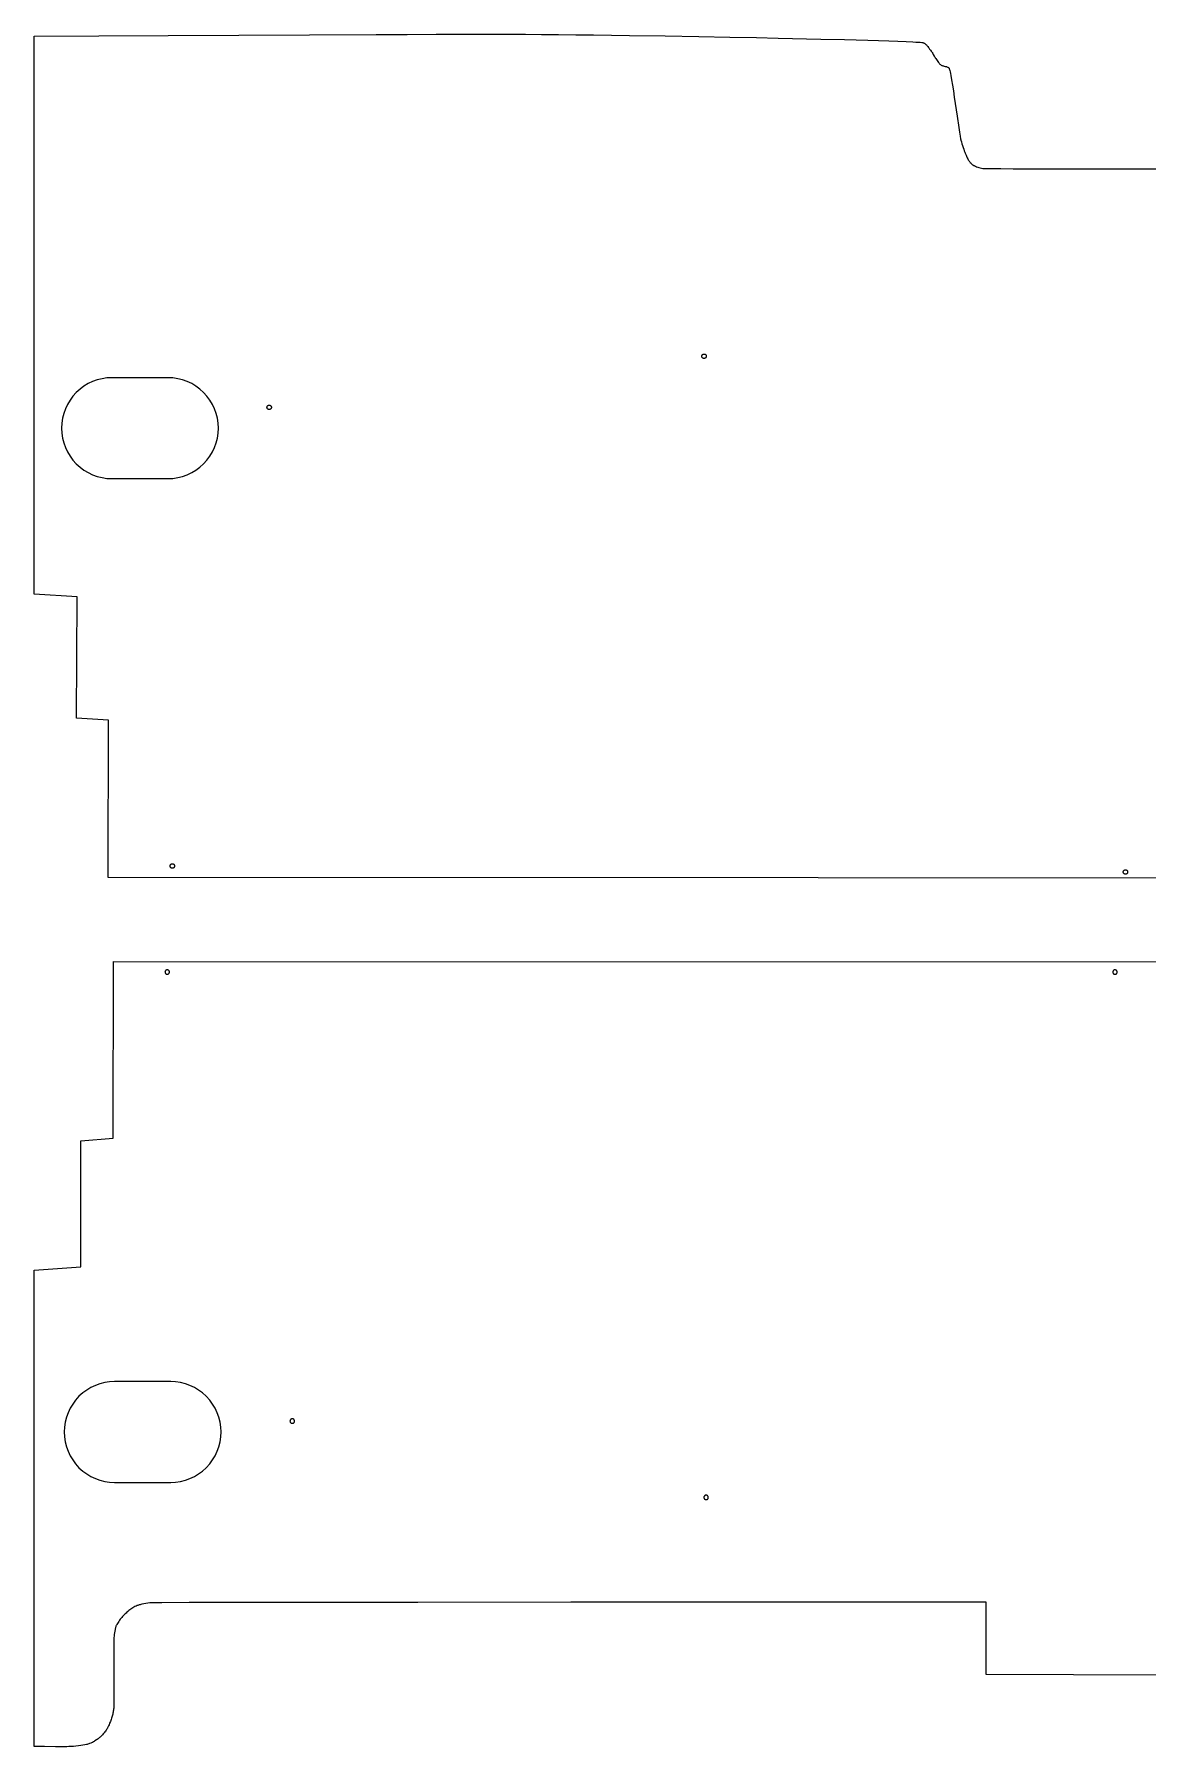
# Model space of a CAD drawing. Extents: x 100 to 8621, y -7991 to 8.
# Drawn here: x 5662 to 6656, y -5136 to -3609 of the extents above; entities that cross this region are included whole.
import ezdxf

# ---------------------------------------------------------------- set-up
doc = ezdxf.new("R2010")
doc.units = 0
doc.layers.add('Default_Layer', color=1, linetype='CONTINUOUS')

msp = doc.modelspace()

# ---------------------------------------------------------------- linework, layer by layer
at = {"layer": 'Default_Layer'}
for points in [[(7629.1, -4361.6), (5728, -4360.8), (5728.4, -4220.6), (5699.9, -4218.6), (5700.3, -4110.6), (5662, -4108), (5662, -3610.2), (5719.7, -3610), (5781.6, -3609.7), (5907.8, -3609.1), (5967.2, -3608.9), (5994.8, -3608.8), (6020.7, -3608.7), (6044.5, -3608.6), (6065.9, -3608.6), (6084.7, -3608.6), (6100.4, -3608.7), (6114.8, -3608.8), (6129.9, -3608.9), (6145.4, -3609.1), (6161.2, -3609.2), (6177.3, -3609.4), (6193.3, -3609.6), (6225.1, -3610.1), (6255.3, -3610.6), (6282.9, -3611.1), (6306.8, -3611.5), (6325.9, -3612), (6364, -3612.9), (6385.1, -3613.4), (6395.6, -3613.7), (6405.9, -3614), (6415.6, -3614.3), (6424.7, -3614.5), (6432.9, -3614.8), (6440.2, -3615.1), (6446.3, -3615.4), (6448.8, -3615.6), (6451, -3615.7), (6452.8, -3615.8), (6454.2, -3616), (6455.1, -3616.1), (6455.5, -3616.2), (6455.7, -3616.2), (6455.9, -3616.4), (6456.2, -3616.5), (6456.8, -3616.9), (6457.3, -3617.3), (6457.8, -3617.7), (6458.3, -3618.2), (6458.8, -3618.7), (6459.2, -3619.2), (6459.7, -3619.7), (6460.1, -3620.3), (6460.5, -3620.8), (6461.2, -3621.9), (6461.9, -3622.8), (6462.5, -3623.6), (6463, -3624.3), (6463.4, -3625), (6463.9, -3625.8), (6464.3, -3626.6), (6465.2, -3628.1), (6465.7, -3628.9), (6466.2, -3629.6), (6466.7, -3630.3), (6467.2, -3631.2), (6467.8, -3632), (6468.4, -3632.9), (6469, -3633.7), (6469.3, -3634.1), (6469.7, -3634.5), (6470, -3634.9), (6470.4, -3635.3), (6470.8, -3635.6), (6471.2, -3635.9), (6471.4, -3636.1), (6471.6, -3636.2), (6472, -3636.4), (6472.5, -3636.6), (6473, -3636.8), (6473.5, -3636.9), (6474, -3637), (6475, -3637.3), (6475.5, -3637.4), (6476.1, -3637.5), (6476.5, -3637.7), (6477, -3637.9), (6477.4, -3638.1), (6477.9, -3638.3), (6478, -3638.5), (6478.2, -3638.6), (6478.4, -3638.8), (6478.6, -3639), (6478.6, -3639.1), (6478.7, -3639.4), (6478.9, -3640), (6479.2, -3641), (6479.4, -3642.2), (6479.7, -3643.7), (6480.1, -3645.4), (6480.8, -3649.4), (6481.5, -3654), (6482.4, -3659.2), (6483.2, -3664.7), (6484.1, -3670.4), (6485.7, -3681.7), (6487.2, -3691.8), (6487.9, -3696), (6488.4, -3699.4), (6488.8, -3701.9), (6488.9, -3702.7), (6489.1, -3703.2), (6489.5, -3704.7), (6490, -3706.3), (6490.5, -3708), (6491, -3709.6), (6491.6, -3711.1), (6492.1, -3712.5), (6492.6, -3713.8), (6493, -3714.7), (6493.7, -3716.4), (6494, -3717.3), (6494.4, -3718.2), (6494.8, -3719), (6495.2, -3719.8), (6495.6, -3720.6), (6496.1, -3721.2), (6496.5, -3721.8), (6497, -3722.5), (6497.5, -3723.1), (6498.1, -3723.6), (6498.6, -3724.2), (6499.2, -3724.7), (6499.8, -3725.1), (6500.5, -3725.6), (6500.8, -3725.8), (6501.2, -3726), (6502.1, -3726.4), (6503, -3726.8), (6504.1, -3727.2), (6505.2, -3727.6), (6506.4, -3727.9), (6507.5, -3728.2), (6508.6, -3728.4), (6509.2, -3728.4), (6510.8, -3728.4), (6516.2, -3728.5), (6524.7, -3728.5), (6535.6, -3728.6), (6563.8, -3728.7), (6597.9, -3728.7), (6634.9, -3728.8), (6671.9, -3728.8)], [(6745.8, -5072.6), (6511.6, -5071.9), (6511.6, -5007.2), (6395.9, -5007.3), (6141, -5007.4), (6004.5, -5007.5), (5885.2, -5007.6), (5837.3, -5007.6), (5800.2, -5007.7), (5776, -5007.8), (5769.5, -5007.8), (5767.7, -5007.8), (5766.9, -5007.8), (5765.2, -5008), (5763.4, -5008.3), (5761.6, -5008.6), (5759.8, -5008.9), (5758.1, -5009.2), (5757.3, -5009.4), (5756.5, -5009.6), (5755.8, -5009.8), (5755.1, -5010), (5754.5, -5010.2), (5753.9, -5010.4), (5752.9, -5010.9), (5751.9, -5011.3), (5751, -5011.8), (5750, -5012.4), (5749.1, -5012.9), (5748.2, -5013.5), (5747.3, -5014.2), (5746.5, -5014.8), (5745.6, -5015.5), (5744.8, -5016.3), (5744, -5017), (5743.2, -5017.8), (5742.4, -5018.5), (5741.6, -5019.3), (5740.9, -5020.1), (5740.2, -5020.9), (5739.5, -5021.7), (5738.8, -5022.6), (5738.1, -5023.5), (5737.4, -5024.4), (5736.8, -5025.3), (5736.2, -5026.3), (5735.7, -5027.3), (5735.5, -5027.7), (5735.2, -5028.2), (5735, -5028.7), (5734.8, -5029.3), (5734.7, -5029.9), (5734.5, -5030.5), (5734.3, -5031.1), (5734.2, -5031.8), (5733.9, -5033.2), (5733.7, -5034.6), (5733.5, -5036), (5733.3, -5037.5), (5733.1, -5038.9), (5733.1, -5039.3), (5733.1, -5040.1), (5733, -5042.5), (5733, -5045.7), (5733, -5049.8), (5733, -5059.5), (5733.1, -5070.4), (5733.2, -5090.8), (5733.2, -5097.8), (5733.2, -5100), (5733.1, -5101), (5733, -5101.9), (5732.9, -5102.8), (5732.8, -5103.7), (5732.6, -5104.6), (5732.5, -5105.5), (5732.3, -5106.4), (5732.1, -5107.2), (5731.8, -5108.1), (5731.6, -5109), (5731.3, -5109.9), (5731, -5110.9), (5730.7, -5111.9), (5730, -5113.7), (5729.3, -5115.3), (5728.8, -5116.7), (5728.4, -5117.5), (5728.1, -5118.2), (5727.8, -5118.8), (5727.4, -5119.5), (5727.1, -5120.2), (5726.6, -5120.8), (5726.2, -5121.5), (5725.6, -5122.3), (5725, -5123.1), (5724.3, -5124), (5723.6, -5124.8), (5722.9, -5125.6), (5722.2, -5126.4), (5721.6, -5127), (5721, -5127.6), (5720.4, -5128.1), (5719.7, -5128.7), (5719, -5129.2), (5718.3, -5129.7), (5717.6, -5130.2), (5716.2, -5131.1), (5715.5, -5131.6), (5714.8, -5132), (5714, -5132.4), (5713.2, -5132.8), (5712.4, -5133.2), (5711.5, -5133.5), (5710.7, -5133.8), (5709.8, -5134), (5709.4, -5134.2), (5708.8, -5134.3), (5707.3, -5134.6), (5705.5, -5134.9), (5703.5, -5135.2), (5701.4, -5135.5), (5699.2, -5135.7), (5697.1, -5136), (5695.1, -5136.1), (5694.1, -5136.2), (5692.8, -5136.2), (5691.2, -5136.3), (5689.4, -5136.3), (5685.4, -5136.3), (5680.9, -5136.3), (5671.2, -5136.2), (5666.5, -5136.1), (5662.1, -5136.1), (5662.1, -4711.2), (5703.7, -4708.3), (5703.7, -4595.9), (5732.6, -4593.3), (5732.8, -4435.9), (7629.2, -4436)]]:
    msp.add_lwpolyline(points, dxfattribs=at)
for points in [[(6257.9, -3895.9), (6257.9, -3895.7), (6257.9, -3895.5), (6258, -3895.3), (6258, -3895.1), (6258.1, -3894.9), (6258.2, -3894.7), (6258.3, -3894.6), (6258.4, -3894.4), (6258.6, -3894.3), (6258.7, -3894.2), (6258.9, -3894.1), (6259.1, -3894), (6259.3, -3894), (6259.5, -3893.9), (6259.7, -3893.9), (6259.9, -3893.9), (6260.1, -3893.9), (6260.3, -3893.9), (6260.5, -3894), (6260.6, -3894), (6260.8, -3894.1), (6261, -3894.2), (6261.1, -3894.3), (6261.3, -3894.4), (6261.4, -3894.6), (6261.5, -3894.7), (6261.6, -3894.9), (6261.7, -3895.1), (6261.8, -3895.3), (6261.8, -3895.5), (6261.8, -3895.7), (6261.9, -3895.9), (6261.8, -3896.1), (6261.8, -3896.3), (6261.8, -3896.5), (6261.7, -3896.6), (6261.6, -3896.8), (6261.5, -3897), (6261.4, -3897.1), (6261.3, -3897.3), (6261.1, -3897.4), (6261, -3897.5), (6260.8, -3897.6), (6260.6, -3897.7), (6260.5, -3897.8), (6260.3, -3897.8), (6260.1, -3897.9), (6259.9, -3897.9), (6259.7, -3897.9), (6259.5, -3897.8), (6259.3, -3897.8), (6259.1, -3897.7), (6258.9, -3897.6), (6258.7, -3897.5), (6258.6, -3897.4), (6258.4, -3897.3), (6258.3, -3897.1), (6258.2, -3897), (6258.1, -3896.8), (6258, -3896.6), (6258, -3896.5), (6257.9, -3896.3), (6257.9, -3896.1), (6257.9, -3895.9)], [(6257.9, -3895.9), (6257.9, -3895.7), (6257.9, -3895.5), (6258, -3895.3), (6258, -3895.1), (6258.1, -3894.9), (6258.2, -3894.7), (6258.3, -3894.6), (6258.4, -3894.4), (6258.6, -3894.3), (6258.7, -3894.2), (6258.9, -3894.1), (6259.1, -3894), (6259.3, -3894), (6259.5, -3893.9), (6259.7, -3893.9), (6259.9, -3893.9), (6260.1, -3893.9), (6260.3, -3893.9), (6260.5, -3894), (6260.6, -3894), (6260.8, -3894.1), (6261, -3894.2), (6261.1, -3894.3), (6261.3, -3894.4), (6261.4, -3894.6), (6261.5, -3894.7), (6261.6, -3894.9), (6261.7, -3895.1), (6261.8, -3895.3), (6261.8, -3895.5), (6261.8, -3895.7), (6261.9, -3895.9), (6261.8, -3896.1), (6261.8, -3896.3), (6261.8, -3896.5), (6261.7, -3896.6), (6261.6, -3896.8), (6261.5, -3897), (6261.4, -3897.1), (6261.3, -3897.3), (6261.1, -3897.4), (6261, -3897.5), (6260.8, -3897.6), (6260.6, -3897.7), (6260.5, -3897.8), (6260.3, -3897.8), (6260.1, -3897.9), (6259.9, -3897.9), (6259.7, -3897.9), (6259.5, -3897.8), (6259.3, -3897.8), (6259.1, -3897.7), (6258.9, -3897.6), (6258.7, -3897.5), (6258.6, -3897.4), (6258.4, -3897.3), (6258.3, -3897.1), (6258.2, -3897), (6258.1, -3896.8), (6258, -3896.6), (6258, -3896.5), (6257.9, -3896.3), (6257.9, -3896.1), (6257.9, -3895.9)], [(6257.9, -3895.9), (6257.9, -3895.7), (6257.9, -3895.5), (6258, -3895.3), (6258, -3895.1), (6258.1, -3894.9), (6258.2, -3894.7), (6258.3, -3894.6), (6258.4, -3894.4), (6258.6, -3894.3), (6258.7, -3894.2), (6258.9, -3894.1), (6259.1, -3894), (6259.3, -3894), (6259.5, -3893.9), (6259.7, -3893.9), (6259.9, -3893.9), (6260.1, -3893.9), (6260.3, -3893.9), (6260.5, -3894), (6260.6, -3894), (6260.8, -3894.1), (6261, -3894.2), (6261.1, -3894.3), (6261.3, -3894.4), (6261.4, -3894.6), (6261.5, -3894.7), (6261.6, -3894.9), (6261.7, -3895.1), (6261.8, -3895.3), (6261.8, -3895.5), (6261.8, -3895.7), (6261.9, -3895.9), (6261.8, -3896.1), (6261.8, -3896.3), (6261.8, -3896.5), (6261.7, -3896.6), (6261.6, -3896.8), (6261.5, -3897), (6261.4, -3897.1), (6261.3, -3897.3), (6261.1, -3897.4), (6261, -3897.5), (6260.8, -3897.6), (6260.6, -3897.7), (6260.5, -3897.8), (6260.3, -3897.8), (6260.1, -3897.9), (6259.9, -3897.9), (6259.7, -3897.9), (6259.5, -3897.8), (6259.3, -3897.8), (6259.1, -3897.7), (6258.9, -3897.6), (6258.7, -3897.5), (6258.6, -3897.4), (6258.4, -3897.3), (6258.3, -3897.1), (6258.2, -3897), (6258.1, -3896.8), (6258, -3896.6), (6258, -3896.5), (6257.9, -3896.3), (6257.9, -3896.1), (6257.9, -3895.9)], [(5869.7, -3941.4), (5869.7, -3941.2), (5869.8, -3941), (5869.8, -3940.8), (5869.9, -3940.7), (5870, -3940.5), (5870.1, -3940.3), (5870.2, -3940.2), (5870.3, -3940), (5870.5, -3939.9), (5870.6, -3939.8), (5870.8, -3939.7), (5871, -3939.6), (5871.1, -3939.5), (5871.3, -3939.5), (5871.5, -3939.4), (5871.7, -3939.4), (5871.9, -3939.4), (5872.1, -3939.5), (5872.3, -3939.5), (5872.5, -3939.6), (5872.7, -3939.7), (5872.8, -3939.8), (5873, -3939.9), (5873.1, -3940), (5873.3, -3940.2), (5873.4, -3940.3), (5873.5, -3940.5), (5873.6, -3940.7), (5873.6, -3940.8), (5873.7, -3941), (5873.7, -3941.2), (5873.7, -3941.4), (5873.7, -3941.6), (5873.7, -3941.8), (5873.6, -3942), (5873.6, -3942.2), (5873.5, -3942.4), (5873.4, -3942.6), (5873.3, -3942.7), (5873.1, -3942.8), (5873, -3943), (5872.8, -3943.1), (5872.7, -3943.2), (5872.5, -3943.3), (5872.3, -3943.3), (5872.1, -3943.4), (5871.9, -3943.4), (5871.7, -3943.4), (5871.5, -3943.4), (5871.3, -3943.4), (5871.1, -3943.3), (5871, -3943.3), (5870.8, -3943.2), (5870.6, -3943.1), (5870.5, -3943), (5870.3, -3942.8), (5870.2, -3942.7), (5870.1, -3942.6), (5870, -3942.4), (5869.9, -3942.2), (5869.8, -3942), (5869.8, -3941.8), (5869.7, -3941.6), (5869.7, -3941.4)], [(5869.7, -3941.4), (5869.7, -3941.2), (5869.8, -3941), (5869.8, -3940.8), (5869.9, -3940.7), (5870, -3940.5), (5870.1, -3940.3), (5870.2, -3940.2), (5870.3, -3940), (5870.5, -3939.9), (5870.6, -3939.8), (5870.8, -3939.7), (5871, -3939.6), (5871.1, -3939.5), (5871.3, -3939.5), (5871.5, -3939.4), (5871.7, -3939.4), (5871.9, -3939.4), (5872.1, -3939.5), (5872.3, -3939.5), (5872.5, -3939.6), (5872.7, -3939.7), (5872.8, -3939.8), (5873, -3939.9), (5873.1, -3940), (5873.3, -3940.2), (5873.4, -3940.3), (5873.5, -3940.5), (5873.6, -3940.7), (5873.6, -3940.8), (5873.7, -3941), (5873.7, -3941.2), (5873.7, -3941.4), (5873.7, -3941.6), (5873.7, -3941.8), (5873.6, -3942), (5873.6, -3942.2), (5873.5, -3942.4), (5873.4, -3942.6), (5873.3, -3942.7), (5873.1, -3942.8), (5873, -3943), (5872.8, -3943.1), (5872.7, -3943.2), (5872.5, -3943.3), (5872.3, -3943.3), (5872.1, -3943.4), (5871.9, -3943.4), (5871.7, -3943.4), (5871.5, -3943.4), (5871.3, -3943.4), (5871.1, -3943.3), (5871, -3943.3), (5870.8, -3943.2), (5870.6, -3943.1), (5870.5, -3943), (5870.3, -3942.8), (5870.2, -3942.7), (5870.1, -3942.6), (5870, -3942.4), (5869.9, -3942.2), (5869.8, -3942), (5869.8, -3941.8), (5869.7, -3941.6), (5869.7, -3941.4)], [(5869.7, -3941.4), (5869.7, -3941.2), (5869.8, -3941), (5869.8, -3940.8), (5869.9, -3940.7), (5870, -3940.5), (5870.1, -3940.3), (5870.2, -3940.2), (5870.3, -3940), (5870.5, -3939.9), (5870.6, -3939.8), (5870.8, -3939.7), (5871, -3939.6), (5871.1, -3939.5), (5871.3, -3939.5), (5871.5, -3939.4), (5871.7, -3939.4), (5871.9, -3939.4), (5872.1, -3939.5), (5872.3, -3939.5), (5872.5, -3939.6), (5872.7, -3939.7), (5872.8, -3939.8), (5873, -3939.9), (5873.1, -3940), (5873.3, -3940.2), (5873.4, -3940.3), (5873.5, -3940.5), (5873.6, -3940.7), (5873.6, -3940.8), (5873.7, -3941), (5873.7, -3941.2), (5873.7, -3941.4), (5873.7, -3941.6), (5873.7, -3941.8), (5873.6, -3942), (5873.6, -3942.2), (5873.5, -3942.4), (5873.4, -3942.6), (5873.3, -3942.7), (5873.1, -3942.8), (5873, -3943), (5872.8, -3943.1), (5872.7, -3943.2), (5872.5, -3943.3), (5872.3, -3943.3), (5872.1, -3943.4), (5871.9, -3943.4), (5871.7, -3943.4), (5871.5, -3943.4), (5871.3, -3943.4), (5871.1, -3943.3), (5871, -3943.3), (5870.8, -3943.2), (5870.6, -3943.1), (5870.5, -3943), (5870.3, -3942.8), (5870.2, -3942.7), (5870.1, -3942.6), (5870, -3942.4), (5869.9, -3942.2), (5869.8, -3942), (5869.8, -3941.8), (5869.7, -3941.6), (5869.7, -3941.4)], [(5783.3, -4350.6), (5783.3, -4350.4), (5783.3, -4350.2), (5783.4, -4350), (5783.4, -4349.8), (5783.5, -4349.6), (5783.6, -4349.5), (5783.7, -4349.3), (5783.9, -4349.2), (5784, -4349.1), (5784.2, -4348.9), (5784.3, -4348.8), (5784.5, -4348.8), (5784.7, -4348.7), (5784.9, -4348.6), (5785.1, -4348.6), (5785.3, -4348.6), (5785.5, -4348.6), (5785.7, -4348.6), (5785.9, -4348.7), (5786.1, -4348.8), (5786.2, -4348.8), (5786.4, -4348.9), (5786.6, -4349.1), (5786.7, -4349.2), (5786.8, -4349.3), (5786.9, -4349.5), (5787, -4349.6), (5787.1, -4349.8), (5787.2, -4350), (5787.2, -4350.2), (5787.3, -4350.4), (5787.3, -4350.6), (5787.3, -4350.8), (5787.2, -4351), (5787.2, -4351.2), (5787.1, -4351.4), (5787, -4351.6), (5786.9, -4351.7), (5786.8, -4351.9), (5786.7, -4352), (5786.6, -4352.1), (5786.4, -4352.3), (5786.2, -4352.4), (5786.1, -4352.4), (5785.9, -4352.5), (5785.7, -4352.6), (5785.5, -4352.6), (5785.3, -4352.6), (5785.1, -4352.6), (5784.9, -4352.6), (5784.7, -4352.5), (5784.5, -4352.4), (5784.3, -4352.4), (5784.2, -4352.3), (5784, -4352.1), (5783.9, -4352), (5783.7, -4351.9), (5783.6, -4351.7), (5783.5, -4351.6), (5783.4, -4351.4), (5783.4, -4351.2), (5783.3, -4351), (5783.3, -4350.8), (5783.3, -4350.6)], [(5783.3, -4350.6), (5783.3, -4350.4), (5783.3, -4350.2), (5783.4, -4350), (5783.4, -4349.8), (5783.5, -4349.6), (5783.6, -4349.5), (5783.7, -4349.3), (5783.9, -4349.2), (5784, -4349.1), (5784.2, -4348.9), (5784.3, -4348.8), (5784.5, -4348.8), (5784.7, -4348.7), (5784.9, -4348.6), (5785.1, -4348.6), (5785.3, -4348.6), (5785.5, -4348.6), (5785.7, -4348.6), (5785.9, -4348.7), (5786.1, -4348.8), (5786.2, -4348.8), (5786.4, -4348.9), (5786.6, -4349.1), (5786.7, -4349.2), (5786.8, -4349.3), (5786.9, -4349.5), (5787, -4349.6), (5787.1, -4349.8), (5787.2, -4350), (5787.2, -4350.2), (5787.3, -4350.4), (5787.3, -4350.6), (5787.3, -4350.8), (5787.2, -4351), (5787.2, -4351.2), (5787.1, -4351.4), (5787, -4351.6), (5786.9, -4351.7), (5786.8, -4351.9), (5786.7, -4352), (5786.6, -4352.1), (5786.4, -4352.3), (5786.2, -4352.4), (5786.1, -4352.4), (5785.9, -4352.5), (5785.7, -4352.6), (5785.5, -4352.6), (5785.3, -4352.6), (5785.1, -4352.6), (5784.9, -4352.6), (5784.7, -4352.5), (5784.5, -4352.4), (5784.3, -4352.4), (5784.2, -4352.3), (5784, -4352.1), (5783.9, -4352), (5783.7, -4351.9), (5783.6, -4351.7), (5783.5, -4351.6), (5783.4, -4351.4), (5783.4, -4351.2), (5783.3, -4351), (5783.3, -4350.8), (5783.3, -4350.6)], [(5783.3, -4350.6), (5783.3, -4350.4), (5783.3, -4350.2), (5783.4, -4350), (5783.4, -4349.8), (5783.5, -4349.6), (5783.6, -4349.5), (5783.7, -4349.3), (5783.9, -4349.2), (5784, -4349.1), (5784.2, -4348.9), (5784.3, -4348.8), (5784.5, -4348.8), (5784.7, -4348.7), (5784.9, -4348.6), (5785.1, -4348.6), (5785.3, -4348.6), (5785.5, -4348.6), (5785.7, -4348.6), (5785.9, -4348.7), (5786.1, -4348.8), (5786.2, -4348.8), (5786.4, -4348.9), (5786.6, -4349.1), (5786.7, -4349.2), (5786.8, -4349.3), (5786.9, -4349.5), (5787, -4349.6), (5787.1, -4349.8), (5787.2, -4350), (5787.2, -4350.2), (5787.3, -4350.4), (5787.3, -4350.6), (5787.3, -4350.8), (5787.2, -4351), (5787.2, -4351.2), (5787.1, -4351.4), (5787, -4351.6), (5786.9, -4351.7), (5786.8, -4351.9), (5786.7, -4352), (5786.6, -4352.1), (5786.4, -4352.3), (5786.2, -4352.4), (5786.1, -4352.4), (5785.9, -4352.5), (5785.7, -4352.6), (5785.5, -4352.6), (5785.3, -4352.6), (5785.1, -4352.6), (5784.9, -4352.6), (5784.7, -4352.5), (5784.5, -4352.4), (5784.3, -4352.4), (5784.2, -4352.3), (5784, -4352.1), (5783.9, -4352), (5783.7, -4351.9), (5783.6, -4351.7), (5783.5, -4351.6), (5783.4, -4351.4), (5783.4, -4351.2), (5783.3, -4351), (5783.3, -4350.8), (5783.3, -4350.6)], [(6634, -4355.9), (6634, -4355.7), (6634, -4355.5), (6634.1, -4355.3), (6634.1, -4355.1), (6634.2, -4355), (6634.3, -4354.8), (6634.4, -4354.6), (6634.5, -4354.5), (6634.7, -4354.4), (6634.8, -4354.3), (6635, -4354.2), (6635.2, -4354.1), (6635.4, -4354), (6635.6, -4354), (6635.8, -4353.9), (6636, -4353.9), (6636.2, -4353.9), (6636.4, -4354), (6636.6, -4354), (6636.7, -4354.1), (6636.9, -4354.2), (6637.1, -4354.3), (6637.2, -4354.4), (6637.4, -4354.5), (6637.5, -4354.6), (6637.6, -4354.8), (6637.7, -4355), (6637.8, -4355.1), (6637.9, -4355.3), (6637.9, -4355.5), (6637.9, -4355.7), (6638, -4355.9), (6637.9, -4356.1), (6637.9, -4356.3), (6637.9, -4356.5), (6637.8, -4356.7), (6637.7, -4356.9), (6637.6, -4357), (6637.5, -4357.2), (6637.4, -4357.3), (6637.2, -4357.5), (6637.1, -4357.6), (6636.9, -4357.7), (6636.7, -4357.8), (6636.6, -4357.8), (6636.4, -4357.9), (6636.2, -4357.9), (6636, -4357.9), (6635.8, -4357.9), (6635.6, -4357.9), (6635.4, -4357.8), (6635.2, -4357.8), (6635, -4357.7), (6634.8, -4357.6), (6634.7, -4357.5), (6634.5, -4357.3), (6634.4, -4357.2), (6634.3, -4357), (6634.2, -4356.9), (6634.1, -4356.7), (6634.1, -4356.5), (6634, -4356.3), (6634, -4356.1), (6634, -4355.9)], [(6634, -4355.9), (6634, -4355.7), (6634, -4355.5), (6634.1, -4355.3), (6634.1, -4355.1), (6634.2, -4355), (6634.3, -4354.8), (6634.4, -4354.6), (6634.5, -4354.5), (6634.7, -4354.4), (6634.8, -4354.3), (6635, -4354.2), (6635.2, -4354.1), (6635.4, -4354), (6635.6, -4354), (6635.8, -4353.9), (6636, -4353.9), (6636.2, -4353.9), (6636.4, -4354), (6636.6, -4354), (6636.7, -4354.1), (6636.9, -4354.2), (6637.1, -4354.3), (6637.2, -4354.4), (6637.4, -4354.5), (6637.5, -4354.6), (6637.6, -4354.8), (6637.7, -4355), (6637.8, -4355.1), (6637.9, -4355.3), (6637.9, -4355.5), (6637.9, -4355.7), (6638, -4355.9), (6637.9, -4356.1), (6637.9, -4356.3), (6637.9, -4356.5), (6637.8, -4356.7), (6637.7, -4356.9), (6637.6, -4357), (6637.5, -4357.2), (6637.4, -4357.3), (6637.2, -4357.5), (6637.1, -4357.6), (6636.9, -4357.7), (6636.7, -4357.8), (6636.6, -4357.8), (6636.4, -4357.9), (6636.2, -4357.9), (6636, -4357.9), (6635.8, -4357.9), (6635.6, -4357.9), (6635.4, -4357.8), (6635.2, -4357.8), (6635, -4357.7), (6634.8, -4357.6), (6634.7, -4357.5), (6634.5, -4357.3), (6634.4, -4357.2), (6634.3, -4357), (6634.2, -4356.9), (6634.1, -4356.7), (6634.1, -4356.5), (6634, -4356.3), (6634, -4356.1), (6634, -4355.9)], [(6634, -4355.9), (6634, -4355.7), (6634, -4355.5), (6634.1, -4355.3), (6634.1, -4355.1), (6634.2, -4355), (6634.3, -4354.8), (6634.4, -4354.6), (6634.5, -4354.5), (6634.7, -4354.4), (6634.8, -4354.3), (6635, -4354.2), (6635.2, -4354.1), (6635.4, -4354), (6635.6, -4354), (6635.8, -4353.9), (6636, -4353.9), (6636.2, -4353.9), (6636.4, -4354), (6636.6, -4354), (6636.7, -4354.1), (6636.9, -4354.2), (6637.1, -4354.3), (6637.2, -4354.4), (6637.4, -4354.5), (6637.5, -4354.6), (6637.6, -4354.8), (6637.7, -4355), (6637.8, -4355.1), (6637.9, -4355.3), (6637.9, -4355.5), (6637.9, -4355.7), (6638, -4355.9), (6637.9, -4356.1), (6637.9, -4356.3), (6637.9, -4356.5), (6637.8, -4356.7), (6637.7, -4356.9), (6637.6, -4357), (6637.5, -4357.2), (6637.4, -4357.3), (6637.2, -4357.5), (6637.1, -4357.6), (6636.9, -4357.7), (6636.7, -4357.8), (6636.6, -4357.8), (6636.4, -4357.9), (6636.2, -4357.9), (6636, -4357.9), (6635.8, -4357.9), (6635.6, -4357.9), (6635.4, -4357.8), (6635.2, -4357.8), (6635, -4357.7), (6634.8, -4357.6), (6634.7, -4357.5), (6634.5, -4357.3), (6634.4, -4357.2), (6634.3, -4357), (6634.2, -4356.9), (6634.1, -4356.7), (6634.1, -4356.5), (6634, -4356.3), (6634, -4356.1), (6634, -4355.9)], [(5782.7, -4445.2), (5782.7, -4445), (5782.7, -4444.8), (5782.7, -4444.6), (5782.6, -4444.4), (5782.5, -4444.3), (5782.4, -4444.1), (5782.3, -4443.9), (5782.2, -4443.8), (5782, -4443.7), (5781.9, -4443.6), (5781.7, -4443.5), (5781.5, -4443.4), (5781.3, -4443.3), (5781.1, -4443.3), (5780.9, -4443.2), (5780.7, -4443.2), (5780.5, -4443.2), (5780.3, -4443.3), (5780.1, -4443.3), (5780, -4443.4), (5779.8, -4443.5), (5779.6, -4443.6), (5779.5, -4443.7), (5779.3, -4443.8), (5779.2, -4443.9), (5779.1, -4444.1), (5779, -4444.3), (5778.9, -4444.4), (5778.8, -4444.6), (5778.8, -4444.8), (5778.8, -4445), (5778.7, -4445.2), (5778.8, -4445.4), (5778.8, -4445.6), (5778.8, -4445.8), (5778.9, -4446), (5779, -4446.2), (5779.1, -4446.3), (5779.2, -4446.5), (5779.3, -4446.6), (5779.5, -4446.8), (5779.6, -4446.9), (5779.8, -4447), (5780, -4447.1), (5780.1, -4447.1), (5780.3, -4447.2), (5780.5, -4447.2), (5780.7, -4447.2), (5780.9, -4447.2), (5781.1, -4447.2), (5781.3, -4447.1), (5781.5, -4447.1), (5781.7, -4447), (5781.9, -4446.9), (5782, -4446.8), (5782.2, -4446.6), (5782.3, -4446.5), (5782.4, -4446.3), (5782.5, -4446.2), (5782.6, -4446), (5782.7, -4445.8), (5782.7, -4445.6), (5782.7, -4445.4), (5782.7, -4445.2)], [(5782.7, -4445.2), (5782.7, -4445), (5782.7, -4444.8), (5782.7, -4444.6), (5782.6, -4444.4), (5782.5, -4444.3), (5782.4, -4444.1), (5782.3, -4443.9), (5782.2, -4443.8), (5782, -4443.7), (5781.9, -4443.6), (5781.7, -4443.5), (5781.5, -4443.4), (5781.3, -4443.3), (5781.1, -4443.3), (5780.9, -4443.2), (5780.7, -4443.2), (5780.5, -4443.2), (5780.3, -4443.3), (5780.1, -4443.3), (5780, -4443.4), (5779.8, -4443.5), (5779.6, -4443.6), (5779.5, -4443.7), (5779.3, -4443.8), (5779.2, -4443.9), (5779.1, -4444.1), (5779, -4444.3), (5778.9, -4444.4), (5778.8, -4444.6), (5778.8, -4444.8), (5778.8, -4445), (5778.7, -4445.2), (5778.8, -4445.4), (5778.8, -4445.6), (5778.8, -4445.8), (5778.9, -4446), (5779, -4446.2), (5779.1, -4446.3), (5779.2, -4446.5), (5779.3, -4446.6), (5779.5, -4446.8), (5779.6, -4446.9), (5779.8, -4447), (5780, -4447.1), (5780.1, -4447.1), (5780.3, -4447.2), (5780.5, -4447.2), (5780.7, -4447.2), (5780.9, -4447.2), (5781.1, -4447.2), (5781.3, -4447.1), (5781.5, -4447.1), (5781.7, -4447), (5781.9, -4446.9), (5782, -4446.8), (5782.2, -4446.6), (5782.3, -4446.5), (5782.4, -4446.3), (5782.5, -4446.2), (5782.6, -4446), (5782.7, -4445.8), (5782.7, -4445.6), (5782.7, -4445.4), (5782.7, -4445.2)], [(5782.7, -4445.2), (5782.7, -4445), (5782.7, -4444.8), (5782.7, -4444.6), (5782.6, -4444.4), (5782.5, -4444.3), (5782.4, -4444.1), (5782.3, -4443.9), (5782.2, -4443.8), (5782, -4443.7), (5781.9, -4443.6), (5781.7, -4443.5), (5781.5, -4443.4), (5781.3, -4443.3), (5781.1, -4443.3), (5780.9, -4443.2), (5780.7, -4443.2), (5780.5, -4443.2), (5780.3, -4443.3), (5780.1, -4443.3), (5780, -4443.4), (5779.8, -4443.5), (5779.6, -4443.6), (5779.5, -4443.7), (5779.3, -4443.8), (5779.2, -4443.9), (5779.1, -4444.1), (5779, -4444.3), (5778.9, -4444.4), (5778.8, -4444.6), (5778.8, -4444.8), (5778.8, -4445), (5778.7, -4445.2), (5778.8, -4445.4), (5778.8, -4445.6), (5778.8, -4445.8), (5778.9, -4446), (5779, -4446.2), (5779.1, -4446.3), (5779.2, -4446.5), (5779.3, -4446.6), (5779.5, -4446.8), (5779.6, -4446.9), (5779.8, -4447), (5780, -4447.1), (5780.1, -4447.1), (5780.3, -4447.2), (5780.5, -4447.2), (5780.7, -4447.2), (5780.9, -4447.2), (5781.1, -4447.2), (5781.3, -4447.1), (5781.5, -4447.1), (5781.7, -4447), (5781.9, -4446.9), (5782, -4446.8), (5782.2, -4446.6), (5782.3, -4446.5), (5782.4, -4446.3), (5782.5, -4446.2), (5782.6, -4446), (5782.7, -4445.8), (5782.7, -4445.6), (5782.7, -4445.4), (5782.7, -4445.2)], [(6628.6, -4445.2), (6628.6, -4445), (6628.6, -4444.8), (6628.6, -4444.6), (6628.5, -4444.4), (6628.4, -4444.3), (6628.3, -4444.1), (6628.2, -4443.9), (6628.1, -4443.8), (6627.9, -4443.7), (6627.8, -4443.6), (6627.6, -4443.5), (6627.4, -4443.4), (6627.2, -4443.3), (6627, -4443.3), (6626.8, -4443.2), (6626.6, -4443.2), (6626.4, -4443.2), (6626.2, -4443.3), (6626, -4443.3), (6625.9, -4443.4), (6625.7, -4443.5), (6625.5, -4443.6), (6625.4, -4443.7), (6625.2, -4443.8), (6625.1, -4443.9), (6625, -4444.1), (6624.9, -4444.3), (6624.8, -4444.4), (6624.7, -4444.6), (6624.7, -4444.8), (6624.7, -4445), (6624.6, -4445.2), (6624.7, -4445.4), (6624.7, -4445.6), (6624.7, -4445.8), (6624.8, -4446), (6624.9, -4446.2), (6625, -4446.3), (6625.1, -4446.5), (6625.2, -4446.6), (6625.4, -4446.8), (6625.5, -4446.9), (6625.7, -4447), (6625.9, -4447.1), (6626, -4447.1), (6626.2, -4447.2), (6626.4, -4447.2), (6626.6, -4447.2), (6626.8, -4447.2), (6627, -4447.2), (6627.2, -4447.1), (6627.4, -4447.1), (6627.6, -4447), (6627.8, -4446.9), (6627.9, -4446.8), (6628.1, -4446.6), (6628.2, -4446.5), (6628.3, -4446.3), (6628.4, -4446.2), (6628.5, -4446), (6628.6, -4445.8), (6628.6, -4445.6), (6628.6, -4445.4), (6628.6, -4445.2)], [(6628.6, -4445.2), (6628.6, -4445), (6628.6, -4444.8), (6628.6, -4444.6), (6628.5, -4444.4), (6628.4, -4444.3), (6628.3, -4444.1), (6628.2, -4443.9), (6628.1, -4443.8), (6627.9, -4443.7), (6627.8, -4443.6), (6627.6, -4443.5), (6627.4, -4443.4), (6627.2, -4443.3), (6627, -4443.3), (6626.8, -4443.2), (6626.6, -4443.2), (6626.4, -4443.2), (6626.2, -4443.3), (6626, -4443.3), (6625.9, -4443.4), (6625.7, -4443.5), (6625.5, -4443.6), (6625.4, -4443.7), (6625.2, -4443.8), (6625.1, -4443.9), (6625, -4444.1), (6624.9, -4444.3), (6624.8, -4444.4), (6624.7, -4444.6), (6624.7, -4444.8), (6624.7, -4445), (6624.6, -4445.2), (6624.7, -4445.4), (6624.7, -4445.6), (6624.7, -4445.8), (6624.8, -4446), (6624.9, -4446.2), (6625, -4446.3), (6625.1, -4446.5), (6625.2, -4446.6), (6625.4, -4446.8), (6625.5, -4446.9), (6625.7, -4447), (6625.9, -4447.1), (6626, -4447.1), (6626.2, -4447.2), (6626.4, -4447.2), (6626.6, -4447.2), (6626.8, -4447.2), (6627, -4447.2), (6627.2, -4447.1), (6627.4, -4447.1), (6627.6, -4447), (6627.8, -4446.9), (6627.9, -4446.8), (6628.1, -4446.6), (6628.2, -4446.5), (6628.3, -4446.3), (6628.4, -4446.2), (6628.5, -4446), (6628.6, -4445.8), (6628.6, -4445.6), (6628.6, -4445.4), (6628.6, -4445.2)], [(6628.6, -4445.2), (6628.6, -4445), (6628.6, -4444.8), (6628.6, -4444.6), (6628.5, -4444.4), (6628.4, -4444.3), (6628.3, -4444.1), (6628.2, -4443.9), (6628.1, -4443.8), (6627.9, -4443.7), (6627.8, -4443.6), (6627.6, -4443.5), (6627.4, -4443.4), (6627.2, -4443.3), (6627, -4443.3), (6626.8, -4443.2), (6626.6, -4443.2), (6626.4, -4443.2), (6626.2, -4443.3), (6626, -4443.3), (6625.9, -4443.4), (6625.7, -4443.5), (6625.5, -4443.6), (6625.4, -4443.7), (6625.2, -4443.8), (6625.1, -4443.9), (6625, -4444.1), (6624.9, -4444.3), (6624.8, -4444.4), (6624.7, -4444.6), (6624.7, -4444.8), (6624.7, -4445), (6624.6, -4445.2), (6624.7, -4445.4), (6624.7, -4445.6), (6624.7, -4445.8), (6624.8, -4446), (6624.9, -4446.2), (6625, -4446.3), (6625.1, -4446.5), (6625.2, -4446.6), (6625.4, -4446.8), (6625.5, -4446.9), (6625.7, -4447), (6625.9, -4447.1), (6626, -4447.1), (6626.2, -4447.2), (6626.4, -4447.2), (6626.6, -4447.2), (6626.8, -4447.2), (6627, -4447.2), (6627.2, -4447.1), (6627.4, -4447.1), (6627.6, -4447), (6627.8, -4446.9), (6627.9, -4446.8), (6628.1, -4446.6), (6628.2, -4446.5), (6628.3, -4446.3), (6628.4, -4446.2), (6628.5, -4446), (6628.6, -4445.8), (6628.6, -4445.6), (6628.6, -4445.4), (6628.6, -4445.2)], [(5894.3, -4845.8), (5894.3, -4845.6), (5894.3, -4845.4), (5894.3, -4845.2), (5894.2, -4845), (5894.1, -4844.8), (5894, -4844.6), (5893.9, -4844.5), (5893.8, -4844.3), (5893.6, -4844.2), (5893.5, -4844.1), (5893.3, -4844), (5893.1, -4843.9), (5892.9, -4843.8), (5892.7, -4843.8), (5892.5, -4843.8), (5892.3, -4843.8), (5892.1, -4843.8), (5891.9, -4843.8), (5891.7, -4843.8), (5891.6, -4843.9), (5891.4, -4844), (5891.2, -4844.1), (5891.1, -4844.2), (5890.9, -4844.3), (5890.8, -4844.5), (5890.7, -4844.6), (5890.6, -4844.8), (5890.5, -4845), (5890.4, -4845.2), (5890.4, -4845.4), (5890.4, -4845.6), (5890.3, -4845.8), (5890.4, -4846), (5890.4, -4846.2), (5890.4, -4846.4), (5890.5, -4846.5), (5890.6, -4846.7), (5890.7, -4846.9), (5890.8, -4847), (5890.9, -4847.2), (5891.1, -4847.3), (5891.2, -4847.4), (5891.4, -4847.5), (5891.6, -4847.6), (5891.7, -4847.7), (5891.9, -4847.7), (5892.1, -4847.7), (5892.3, -4847.8), (5892.5, -4847.7), (5892.7, -4847.7), (5892.9, -4847.7), (5893.1, -4847.6), (5893.3, -4847.5), (5893.5, -4847.4), (5893.6, -4847.3), (5893.8, -4847.2), (5893.9, -4847), (5894, -4846.9), (5894.1, -4846.7), (5894.2, -4846.5), (5894.3, -4846.4), (5894.3, -4846.2), (5894.3, -4846), (5894.3, -4845.8)], [(5894.3, -4845.8), (5894.3, -4845.6), (5894.3, -4845.4), (5894.3, -4845.2), (5894.2, -4845), (5894.1, -4844.8), (5894, -4844.6), (5893.9, -4844.5), (5893.8, -4844.3), (5893.6, -4844.2), (5893.5, -4844.1), (5893.3, -4844), (5893.1, -4843.9), (5892.9, -4843.8), (5892.7, -4843.8), (5892.5, -4843.8), (5892.3, -4843.8), (5892.1, -4843.8), (5891.9, -4843.8), (5891.7, -4843.8), (5891.6, -4843.9), (5891.4, -4844), (5891.2, -4844.1), (5891.1, -4844.2), (5890.9, -4844.3), (5890.8, -4844.5), (5890.7, -4844.6), (5890.6, -4844.8), (5890.5, -4845), (5890.4, -4845.2), (5890.4, -4845.4), (5890.4, -4845.6), (5890.3, -4845.8), (5890.4, -4846), (5890.4, -4846.2), (5890.4, -4846.4), (5890.5, -4846.5), (5890.6, -4846.7), (5890.7, -4846.9), (5890.8, -4847), (5890.9, -4847.2), (5891.1, -4847.3), (5891.2, -4847.4), (5891.4, -4847.5), (5891.6, -4847.6), (5891.7, -4847.7), (5891.9, -4847.7), (5892.1, -4847.7), (5892.3, -4847.8), (5892.5, -4847.7), (5892.7, -4847.7), (5892.9, -4847.7), (5893.1, -4847.6), (5893.3, -4847.5), (5893.5, -4847.4), (5893.6, -4847.3), (5893.8, -4847.2), (5893.9, -4847), (5894, -4846.9), (5894.1, -4846.7), (5894.2, -4846.5), (5894.3, -4846.4), (5894.3, -4846.2), (5894.3, -4846), (5894.3, -4845.8)], [(5894.3, -4845.8), (5894.3, -4845.6), (5894.3, -4845.4), (5894.3, -4845.2), (5894.2, -4845), (5894.1, -4844.8), (5894, -4844.6), (5893.9, -4844.5), (5893.8, -4844.3), (5893.6, -4844.2), (5893.5, -4844.1), (5893.3, -4844), (5893.1, -4843.9), (5892.9, -4843.8), (5892.7, -4843.8), (5892.5, -4843.8), (5892.3, -4843.8), (5892.1, -4843.8), (5891.9, -4843.8), (5891.7, -4843.8), (5891.6, -4843.9), (5891.4, -4844), (5891.2, -4844.1), (5891.1, -4844.2), (5890.9, -4844.3), (5890.8, -4844.5), (5890.7, -4844.6), (5890.6, -4844.8), (5890.5, -4845), (5890.4, -4845.2), (5890.4, -4845.4), (5890.4, -4845.6), (5890.3, -4845.8), (5890.4, -4846), (5890.4, -4846.2), (5890.4, -4846.4), (5890.5, -4846.5), (5890.6, -4846.7), (5890.7, -4846.9), (5890.8, -4847), (5890.9, -4847.2), (5891.1, -4847.3), (5891.2, -4847.4), (5891.4, -4847.5), (5891.6, -4847.6), (5891.7, -4847.7), (5891.9, -4847.7), (5892.1, -4847.7), (5892.3, -4847.8), (5892.5, -4847.7), (5892.7, -4847.7), (5892.9, -4847.7), (5893.1, -4847.6), (5893.3, -4847.5), (5893.5, -4847.4), (5893.6, -4847.3), (5893.8, -4847.2), (5893.9, -4847), (5894, -4846.9), (5894.1, -4846.7), (5894.2, -4846.5), (5894.3, -4846.4), (5894.3, -4846.2), (5894.3, -4846), (5894.3, -4845.8)], [(6263.6, -4913.9), (6263.6, -4913.7), (6263.6, -4913.5), (6263.6, -4913.3), (6263.5, -4913.1), (6263.4, -4912.9), (6263.3, -4912.7), (6263.2, -4912.6), (6263.1, -4912.4), (6262.9, -4912.3), (6262.8, -4912.2), (6262.6, -4912.1), (6262.4, -4912), (6262.2, -4911.9), (6262, -4911.9), (6261.8, -4911.9), (6261.6, -4911.9), (6261.4, -4911.9), (6261.2, -4911.9), (6261, -4911.9), (6260.9, -4912), (6260.7, -4912.1), (6260.5, -4912.2), (6260.4, -4912.3), (6260.2, -4912.4), (6260.1, -4912.6), (6260, -4912.7), (6259.9, -4912.9), (6259.8, -4913.1), (6259.7, -4913.3), (6259.7, -4913.5), (6259.7, -4913.7), (6259.6, -4913.9), (6259.7, -4914.1), (6259.7, -4914.3), (6259.7, -4914.5), (6259.8, -4914.6), (6259.9, -4914.8), (6260, -4915), (6260.1, -4915.1), (6260.2, -4915.3), (6260.4, -4915.4), (6260.5, -4915.5), (6260.7, -4915.6), (6260.9, -4915.7), (6261, -4915.8), (6261.2, -4915.8), (6261.4, -4915.8), (6261.6, -4915.9), (6261.8, -4915.8), (6262, -4915.8), (6262.2, -4915.8), (6262.4, -4915.7), (6262.6, -4915.6), (6262.8, -4915.5), (6262.9, -4915.4), (6263.1, -4915.3), (6263.2, -4915.1), (6263.3, -4915), (6263.4, -4914.8), (6263.5, -4914.6), (6263.6, -4914.5), (6263.6, -4914.3), (6263.6, -4914.1), (6263.6, -4913.9)], [(6263.6, -4913.9), (6263.6, -4913.7), (6263.6, -4913.5), (6263.6, -4913.3), (6263.5, -4913.1), (6263.4, -4912.9), (6263.3, -4912.7), (6263.2, -4912.6), (6263.1, -4912.4), (6262.9, -4912.3), (6262.8, -4912.2), (6262.6, -4912.1), (6262.4, -4912), (6262.2, -4911.9), (6262, -4911.9), (6261.8, -4911.9), (6261.6, -4911.9), (6261.4, -4911.9), (6261.2, -4911.9), (6261, -4911.9), (6260.9, -4912), (6260.7, -4912.1), (6260.5, -4912.2), (6260.4, -4912.3), (6260.2, -4912.4), (6260.1, -4912.6), (6260, -4912.7), (6259.9, -4912.9), (6259.8, -4913.1), (6259.7, -4913.3), (6259.7, -4913.5), (6259.7, -4913.7), (6259.6, -4913.9), (6259.7, -4914.1), (6259.7, -4914.3), (6259.7, -4914.5), (6259.8, -4914.6), (6259.9, -4914.8), (6260, -4915), (6260.1, -4915.1), (6260.2, -4915.3), (6260.4, -4915.4), (6260.5, -4915.5), (6260.7, -4915.6), (6260.9, -4915.7), (6261, -4915.8), (6261.2, -4915.8), (6261.4, -4915.8), (6261.6, -4915.9), (6261.8, -4915.8), (6262, -4915.8), (6262.2, -4915.8), (6262.4, -4915.7), (6262.6, -4915.6), (6262.8, -4915.5), (6262.9, -4915.4), (6263.1, -4915.3), (6263.2, -4915.1), (6263.3, -4915), (6263.4, -4914.8), (6263.5, -4914.6), (6263.6, -4914.5), (6263.6, -4914.3), (6263.6, -4914.1), (6263.6, -4913.9)], [(6263.6, -4913.9), (6263.6, -4913.7), (6263.6, -4913.5), (6263.6, -4913.3), (6263.5, -4913.1), (6263.4, -4912.9), (6263.3, -4912.7), (6263.2, -4912.6), (6263.1, -4912.4), (6262.9, -4912.3), (6262.8, -4912.2), (6262.6, -4912.1), (6262.4, -4912), (6262.2, -4911.9), (6262, -4911.9), (6261.8, -4911.9), (6261.6, -4911.9), (6261.4, -4911.9), (6261.2, -4911.9), (6261, -4911.9), (6260.9, -4912), (6260.7, -4912.1), (6260.5, -4912.2), (6260.4, -4912.3), (6260.2, -4912.4), (6260.1, -4912.6), (6260, -4912.7), (6259.9, -4912.9), (6259.8, -4913.1), (6259.7, -4913.3), (6259.7, -4913.5), (6259.7, -4913.7), (6259.6, -4913.9), (6259.7, -4914.1), (6259.7, -4914.3), (6259.7, -4914.5), (6259.8, -4914.6), (6259.9, -4914.8), (6260, -4915), (6260.1, -4915.1), (6260.2, -4915.3), (6260.4, -4915.4), (6260.5, -4915.5), (6260.7, -4915.6), (6260.9, -4915.7), (6261, -4915.8), (6261.2, -4915.8), (6261.4, -4915.8), (6261.6, -4915.9), (6261.8, -4915.8), (6262, -4915.8), (6262.2, -4915.8), (6262.4, -4915.7), (6262.6, -4915.6), (6262.8, -4915.5), (6262.9, -4915.4), (6263.1, -4915.3), (6263.2, -4915.1), (6263.3, -4915), (6263.4, -4914.8), (6263.5, -4914.6), (6263.6, -4914.5), (6263.6, -4914.3), (6263.6, -4914.1), (6263.6, -4913.9)]]:
    msp.add_lwpolyline(points, close=True, dxfattribs=at)
for points in [[(5686.4, -3960, 0.414214), (5731.4, -4005), (5781.4, -4005, 0.414214), (5826.4, -3960, 0.414214), (5781.4, -3915), (5731.4, -3915, 0.414214), (5686.4, -3960)], [(5688.8, -4855.5, 0.414214), (5733.8, -4900.5), (5783.8, -4900.5, 0.414214), (5828.8, -4855.5, 0.414214), (5783.8, -4810.5), (5733.8, -4810.5, 0.414214), (5688.8, -4855.5)]]:
    msp.add_lwpolyline(points, format="xyb", close=True, dxfattribs=at)

doc.saveas('drawing.dxf')
